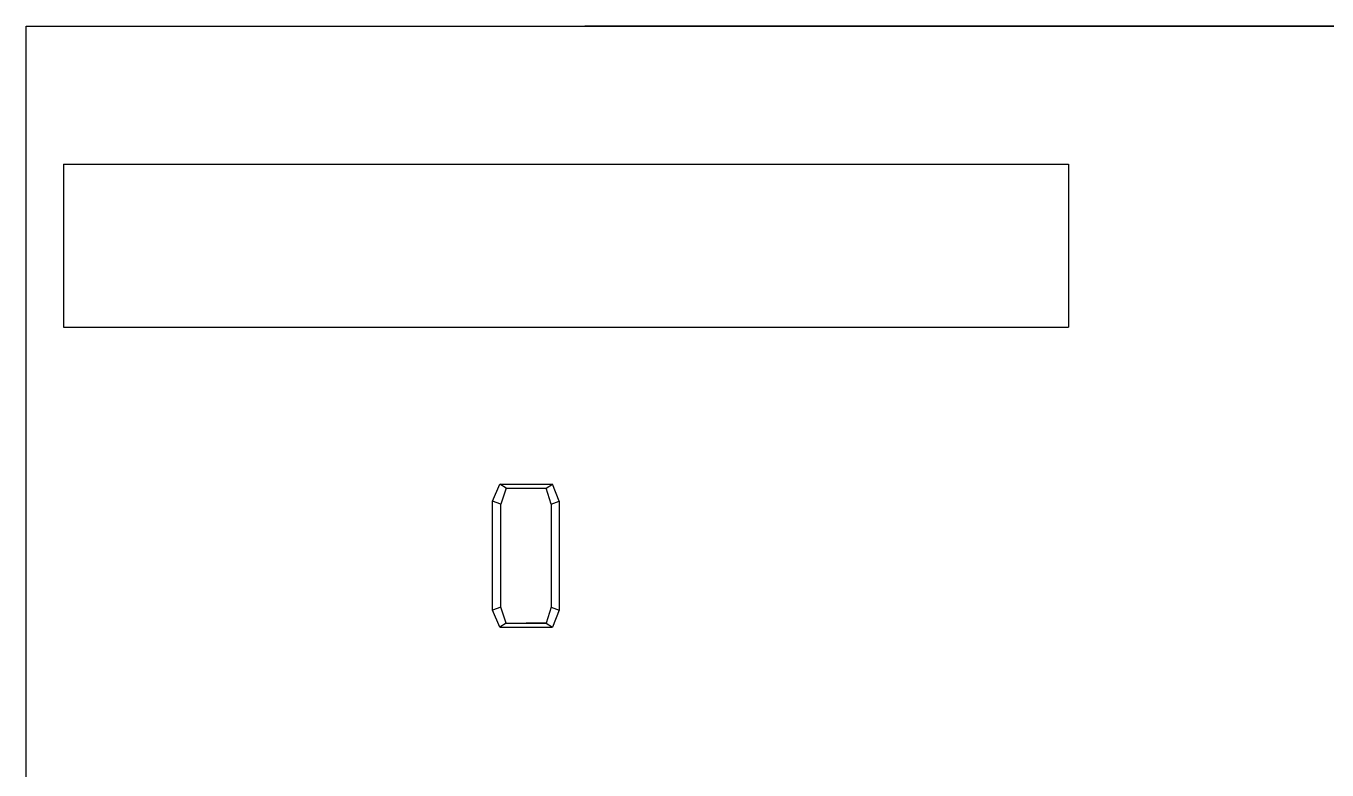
# Model space of a CAD drawing. Extents: x -13.9 to 0.5, y -16.8 to 31.2.
# Drawn here: x -13.87 to -6.87, y -12.75 to -8.75 of the extents above; entities that cross this region are included whole.
import ezdxf

# ---------------------------------------------------------------- set-up
doc = ezdxf.new("R2010")
doc.units = 0
doc.header["$MEASUREMENT"] = 0
doc.layers.get('0').update_dxf_attribs({"linetype": 'CONTINUOUS'})

msp = doc.modelspace()

# ---------------------------------------------------------------- linework, layer by layer
at = {"extrusion": (1, 0, -1.83697e-16)}
for p, q in [((-13.8671, -16.7534, 11.2925), (-13.8671, -8.7534, 11.2925)), ((-13.8671, -8.7534, 11.2925), (-13.8671, -8.7534, 1.2924)), ((-13.8671, -16.7534, 1.2924), (-13.8671, -8.7534, 1.2924)), ((-13.8671, -8.7534, 11.2925), (-10.8603, -8.7534, 11.2925)), ((-13.8671, -8.7534, 1.2924), (-5.849, -8.7534, 1.2924)), ((-5.849, -8.7534, 11.2925), (-10.8603, -8.7534, 11.2925)), ((-13.6654, -9.4954, 8.1277), (-13.6654, -10.3734, 8.1277)), ((-13.6654, -9.4954, 8.1277), (-8.2581, -9.4954, 8.1277)), ((-13.6654, -9.4954, 4.4699), (-13.6654, -10.3734, 4.4699)), ((-13.6654, -9.4954, 4.4699), (-8.2581, -9.4954, 4.4699)), ((-13.6654, -9.4954, 8.1277), (-13.6654, -9.4954, 4.4699)), ((-8.2581, -9.4954, 8.1277), (-8.2581, -10.3734, 8.1277)), ((-8.2581, -9.4954, 4.4699), (-8.2581, -10.3734, 4.4699)), ((-8.2581, -9.4954, 8.1277), (-8.2581, -9.4954, 4.4699)), ((-13.6654, -10.3734, 8.1277), (-8.2581, -10.3734, 8.1277)), ((-13.6654, -10.3734, 8.1277), (-13.6654, -10.3734, 4.4699)), ((-13.6654, -10.3734, 4.4699), (-8.2581, -10.3734, 4.4699)), ((-8.2581, -10.3734, 8.1277), (-8.2581, -10.3734, 4.4699)), ((-11.3568, -11.3075, 11.2925), (-11.3178, -11.2172, 11.2925)), ((-11.3568, -11.3075, 11.6155), (-11.3178, -11.2172, 11.6155)), ((-11.3178, -11.2172, 11.2925), (-11.0339, -11.2172, 11.2925)), ((-11.3178, -11.2172, 11.6155), (-11.0339, -11.2172, 11.6155)), ((-11.3178, -11.2172, 11.2925), (-11.3178, -11.2172, 11.6155)), ((-11.2831, -11.2387, 11.5783), (-11.3178, -11.2172, 11.6155)), ((-11.2831, -11.2387, 11.2925), (-11.3178, -11.2172, 11.2925)), ((-11.2831, -11.2387, 11.2925), (-11.3126, -11.324, 11.2925)), ((-11.2831, -11.2387, 10.2577), (-11.3126, -11.324, 10.2577)), ((-11.2831, -11.2387, 11.5783), (-11.3126, -11.324, 11.5783)), ((-11.2831, -11.2387, 11.2925), (-11.176, -11.2387, 11.2925)), ((-11.2831, -11.2387, 10.2577), (-11.0689, -11.2387, 10.2577)), ((-11.2831, -11.2387, 11.2925), (-11.2831, -11.2387, 10.2577)), ((-11.2831, -11.2387, 11.5783), (-11.0689, -11.2387, 11.5783)), ((-11.176, -11.2387, 11.2925), (-11.0689, -11.2387, 11.2925)), ((-11.0689, -11.2387, 11.5783), (-11.0339, -11.2172, 11.6155)), ((-11.0414, -11.324, 11.2925), (-11.0689, -11.2387, 11.2925)), ((-11.0414, -11.324, 10.2577), (-11.0689, -11.2387, 10.2577)), ((-11.0689, -11.2387, 11.2925), (-11.0689, -11.2387, 10.2577)), ((-11.0414, -11.324, 11.5783), (-11.0689, -11.2387, 11.5783)), ((-10.9975, -11.3075, 11.2925), (-11.0339, -11.2172, 11.2925)), ((-10.9975, -11.3075, 11.6155), (-11.0339, -11.2172, 11.6155)), ((-11.0339, -11.2172, 11.2925), (-11.0339, -11.2172, 11.6155)), ((-11.3126, -11.324, 11.5783), (-11.3568, -11.3075, 11.6155)), ((-11.3568, -11.8948, 11.2925), (-11.3568, -11.3075, 11.2925)), ((-11.3568, -11.8948, 11.6155), (-11.3568, -11.3075, 11.6155)), ((-11.3568, -11.3075, 11.2925), (-11.3568, -11.3075, 11.6155)), ((-11.3126, -11.8783, 11.2925), (-11.3126, -11.324, 11.2925)), ((-11.3126, -11.8783, 10.2577), (-11.3126, -11.324, 10.2577)), ((-11.3126, -11.324, 11.2925), (-11.3126, -11.324, 10.2577)), ((-11.3126, -11.8783, 11.5783), (-11.3126, -11.324, 11.5783)), ((-11.0414, -11.324, 11.5783), (-10.9975, -11.3075, 11.6155)), ((-11.0414, -11.324, 11.2925), (-11.0414, -11.8783, 11.2925)), ((-11.0414, -11.324, 10.2577), (-11.0414, -11.8783, 10.2577)), ((-11.0414, -11.324, 11.2925), (-11.0414, -11.324, 10.2577)), ((-11.0414, -11.324, 11.5783), (-11.0414, -11.8783, 11.5783)), ((-10.9975, -11.3075, 11.2925), (-10.9975, -11.8948, 11.2925)), ((-10.9975, -11.3075, 11.6155), (-10.9975, -11.8948, 11.6155)), ((-10.9975, -11.3075, 11.2925), (-10.9975, -11.3075, 11.6155)), ((-11.3126, -11.8783, 11.5783), (-11.3568, -11.8948, 11.6155)), ((-11.3178, -11.9851, 11.2925), (-11.3568, -11.8948, 11.2925)), ((-11.3178, -11.9851, 11.6155), (-11.3568, -11.8948, 11.6155)), ((-11.3568, -11.8948, 11.2925), (-11.3568, -11.8948, 11.6155)), ((-11.2831, -11.9636, 11.2925), (-11.3126, -11.8783, 11.2925)), ((-11.2831, -11.9636, 10.2577), (-11.3126, -11.8783, 10.2577)), ((-11.3126, -11.8783, 11.2925), (-11.3126, -11.8783, 10.2577)), ((-11.2831, -11.9636, 11.5783), (-11.3126, -11.8783, 11.5783)), ((-11.0414, -11.8783, 11.2925), (-11.0689, -11.9636, 11.2925)), ((-11.0414, -11.8783, 10.2577), (-11.0689, -11.9636, 10.2577)), ((-11.0414, -11.8783, 11.5783), (-11.0689, -11.9636, 11.5783)), ((-11.0414, -11.8783, 11.2925), (-11.0414, -11.8783, 10.2577)), ((-11.0414, -11.8783, 11.5783), (-10.9975, -11.8948, 11.6155)), ((-10.9975, -11.8948, 11.2925), (-11.0339, -11.9851, 11.2925)), ((-10.9975, -11.8948, 11.6155), (-11.0339, -11.9851, 11.6155)), ((-10.9975, -11.8948, 11.2925), (-10.9975, -11.8948, 11.6155)), ((-11.2831, -11.9636, 11.2925), (-11.3178, -11.9851, 11.2925)), ((-11.2831, -11.9636, 11.5783), (-11.3178, -11.9851, 11.6155)), ((-11.2831, -11.9636, 11.2925), (-11.176, -11.9636, 11.2925)), ((-11.2831, -11.9636, 10.2577), (-11.0689, -11.9636, 10.2577)), ((-11.2831, -11.9636, 11.2925), (-11.2831, -11.9636, 10.2577)), ((-11.2831, -11.9636, 11.5783), (-11.0689, -11.9636, 11.5783)), ((-11.0689, -11.9636, 11.2925), (-11.176, -11.9636, 11.2925)), ((-11.0689, -11.9636, 11.2925), (-11.0689, -11.9636, 10.2577)), ((-11.0689, -11.9636, 11.5783), (-11.0339, -11.9851, 11.6155)), ((-11.3178, -11.9851, 11.2925), (-11.0339, -11.9851, 11.2925)), ((-11.3178, -11.9851, 11.6155), (-11.0339, -11.9851, 11.6155)), ((-11.3178, -11.9851, 11.2925), (-11.3178, -11.9851, 11.6155)), ((-11.0339, -11.9851, 11.2925), (-11.0339, -11.9851, 11.6155))]:
    msp.add_line(p, q, dxfattribs=at)

doc.saveas('drawing.dxf')
